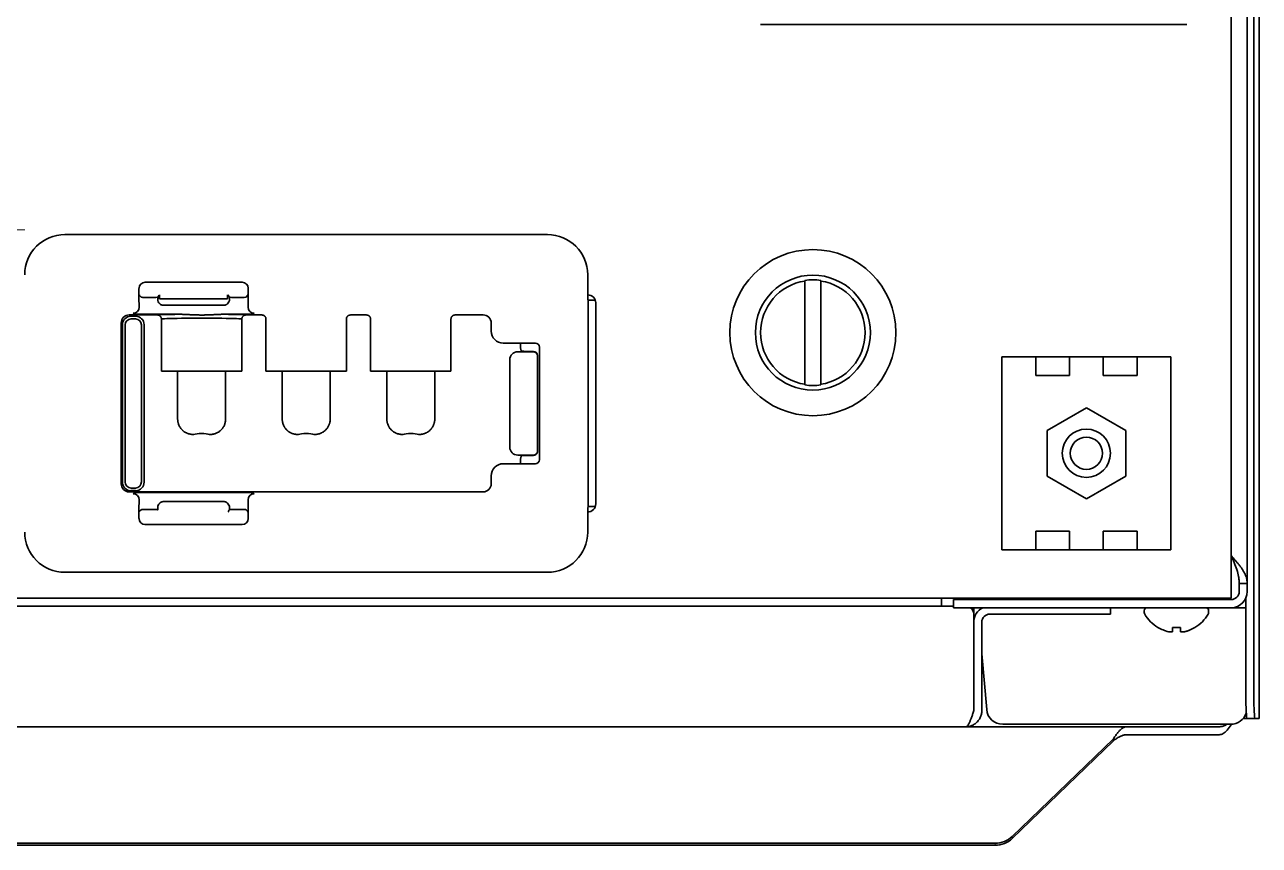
# Model space of a CAD drawing. Extents: x 5819 to 10669, y -850 to 3566.
# Drawn here: x 9081.1 to 9234.6, y 2398.8 to 2500.8 of the extents above; entities that cross this region are included whole.
import ezdxf

# ---------------------------------------------------------------- set-up
doc = ezdxf.new("R2010")
doc.units = 0
doc.header["$LTSCALE"] = 5
doc.layers.get('0').update_dxf_attribs({"linetype": 'CONTINUOUS', "lineweight": 0})
doc.layers.add('1', color=7, linetype='CONTINUOUS', true_color=0xffffff)

msp = doc.modelspace()

# ---------------------------------------------------------------- linework, layer by layer
at = {"color": 1}
msp.add_line((8981.07, 2475.33), (9081.07, 2475.33), dxfattribs=at)
at = {"layer": '1', "color": 7, "linetype": 'Continuous', "lineweight": 35}
for p, q in [((9233.07, 3429.33), (9233.07, 2431.33)), ((9234.57, 2414.53), (9234.57, 3428.53)), ((9233.89, 3425.53), (9233.89, 2417.53)), ((9231.07, 2542.27), (9231.07, 2431.53)), ((9172.57, 2500.83), (9225.57, 2500.83)), ((9086.07, 2474.73), (9146.07, 2474.73)), ((9096.03, 2468.79), (9108.11, 2468.79)), ((9151.07, 2469.73), (9151.07, 2466.94)), ((9178.07, 2469.03), (9178.07, 2468.95)), ((9180.07, 2468.95), (9180.07, 2469.03)), ((9095.28, 2466.45), (9095.28, 2468.04)), ((9095.35, 2467.14), (9095.35, 2467.23)), ((9095.35, 2467.14), (9095.55, 2466.94)), ((9096.86, 2466.92), (9096.3, 2466.92)), ((9097.68, 2466.99), (9097.61, 2466.94)), ((9097.61, 2466.94), (9097.61, 2466.68)), ((9097.85, 2467.23), (9097.85, 2466.73)), ((9106.3, 2466.73), (9106.3, 2467.23)), ((9106.54, 2466.94), (9106.47, 2466.99)), ((9106.54, 2466.68), (9106.54, 2466.94)), ((9107.85, 2466.92), (9107.29, 2466.92)), ((9108.79, 2467.14), (9108.6, 2466.94)), ((9108.8, 2467.23), (9108.79, 2467.14)), ((9108.86, 2468.04), (9108.86, 2466.45)), ((9097.85, 2466.73), (9097.88, 2466.73)), ((9097.88, 2466.73), (9098.63, 2466.73)), ((9098.36, 2465.93), (9098.63, 2465.93)), ((9105.52, 2466.73), (9098.63, 2466.73)), ((9098.63, 2465.93), (9105.52, 2465.93)), ((9105.52, 2466.73), (9106.27, 2466.73)), ((9105.52, 2465.93), (9105.79, 2465.93)), ((9106.3, 2466.73), (9106.27, 2466.73)), ((9151.11, 2466.55), (9151.08, 2466.69)), ((9152.02, 2466.55), (9151.11, 2466.55)), ((9151.11, 2466.55), (9151.11, 2440.9)), ((9152.07, 2466.23), (9152.07, 2441.23)), ((9093.07, 2463.73), (9093.07, 2443.73)), ((9097.57, 2464.73), (9094.07, 2464.73)), ((9094.87, 2464.57), (9094.28, 2464.57)), ((9094.84, 2464.24), (9094.31, 2464.24)), ((9094.8, 2464.83), (9094.56, 2464.95)), ((9100.34, 2464.81), (9096.3, 2464.81)), ((9098.07, 2457.73), (9098.07, 2464.23)), ((9107.85, 2464.81), (9105.81, 2464.81)), ((9108.07, 2457.73), (9108.07, 2464.23)), ((9110.57, 2464.73), (9108.57, 2464.73)), ((9109.59, 2464.95), (9109.35, 2464.83)), ((9111.07, 2457.73), (9111.07, 2464.23)), ((9121.07, 2457.73), (9121.07, 2464.23)), ((9123.57, 2464.73), (9121.57, 2464.73)), ((9124.07, 2457.73), (9124.07, 2464.23)), ((9134.07, 2457.73), (9134.07, 2464.23)), ((9138.07, 2464.73), (9134.57, 2464.73)), ((9139.07, 2462.73), (9139.07, 2463.73)), ((9093.23, 2463.52), (9093.23, 2443.93)), ((9093.56, 2463.49), (9093.56, 2443.96)), ((9095.59, 2443.96), (9095.59, 2463.49)), ((9095.92, 2443.93), (9095.92, 2463.52)), ((9140.57, 2461.23), (9140.8, 2461.23)), ((9140.8, 2461.23), (9144.57, 2461.23)), ((9142.72, 2461.15), (9142.72, 2461.2)), ((9142.81, 2460.28), (9142.73, 2460.65)), ((9145.07, 2460.73), (9145.07, 2446.73)), ((9142.38, 2460.15), (9144.32, 2460.15)), ((9144.32, 2460.2), (9143.31, 2460.2)), ((9144.82, 2459.66), (9144.82, 2459.69)), ((9144.82, 2458.67), (9144.82, 2459.66)), ((9202.57, 2454.03), (9202.57, 2459.53)), ((9202.57, 2459.53), (9206.77, 2459.53)), ((9206.77, 2459.53), (9210.97, 2459.53)), ((9206.77, 2459.53), (9206.77, 2457.19)), ((9210.97, 2457.19), (9210.97, 2459.53)), ((9210.97, 2459.53), (9215.17, 2459.53)), ((9215.17, 2459.53), (9219.37, 2459.53)), ((9215.17, 2459.53), (9215.17, 2457.19)), ((9219.37, 2457.19), (9219.37, 2459.53)), ((9219.37, 2459.53), (9223.57, 2459.53)), ((9223.57, 2459.53), (9223.57, 2454.03)), ((9098.07, 2457.73), (9108.07, 2457.73)), ((9100.09, 2457.73), (9100.09, 2451.8)), ((9106.05, 2457.73), (9106.05, 2451.8)), ((9111.07, 2457.73), (9121.07, 2457.73)), ((9113.09, 2451.8), (9113.09, 2457.73)), ((9119.05, 2457.73), (9119.05, 2451.8)), ((9124.07, 2457.73), (9134.07, 2457.73)), ((9126.09, 2451.8), (9126.09, 2457.73)), ((9132.05, 2451.8), (9132.05, 2457.73)), ((9141.38, 2458.67), (9141.38, 2448.78)), ((9144.82, 2448.78), (9144.82, 2458.67)), ((9178.07, 2456.1), (9178.07, 2456.02)), ((9180.07, 2456.02), (9180.07, 2456.1)), ((9206.77, 2457.19), (9210.97, 2457.19)), ((9215.17, 2457.19), (9219.37, 2457.19)), ((9202.57, 2441.03), (9202.57, 2454.03)), ((9213.07, 2453.18), (9208.18, 2450.35)), ((9217.97, 2450.35), (9213.07, 2453.18)), ((9223.57, 2454.03), (9223.57, 2441.03)), ((9208.18, 2450.35), (9208.18, 2444.7)), ((9217.97, 2444.7), (9217.97, 2450.35)), ((9144.82, 2447.79), (9144.82, 2448.78)), ((9144.32, 2447.3), (9142.38, 2447.3)), ((9142.81, 2447.17), (9142.73, 2446.8)), ((9144.32, 2447.26), (9143.31, 2447.26)), ((9144.82, 2447.76), (9144.82, 2447.79)), ((9140.8, 2446.23), (9140.57, 2446.23)), ((9144.57, 2446.23), (9140.8, 2446.23)), ((9142.72, 2446.25), (9142.72, 2446.31)), ((9139.07, 2443.73), (9139.07, 2444.73)), ((9208.18, 2444.7), (9213.07, 2441.88)), ((9213.07, 2441.88), (9217.97, 2444.7)), ((9094.07, 2442.73), (9138.07, 2442.73)), ((9094.28, 2442.88), (9094.87, 2442.88)), ((9094.31, 2443.21), (9094.84, 2443.21)), ((9094.56, 2442.5), (9094.8, 2442.62)), ((9096.3, 2442.64), (9107.85, 2442.64)), ((9109.35, 2442.62), (9109.59, 2442.5)), ((9095.28, 2439.41), (9095.28, 2441)), ((9097.61, 2440.78), (9097.61, 2440.51)), ((9098.63, 2441.53), (9098.36, 2441.53)), ((9105.52, 2441.53), (9098.63, 2441.53)), ((9105.79, 2441.53), (9105.52, 2441.53)), ((9106.54, 2440.51), (9106.54, 2440.78)), ((9108.86, 2441), (9108.86, 2439.41)), ((9151.11, 2440.9), (9151.08, 2440.76)), ((9152.02, 2440.9), (9151.11, 2440.9)), ((9202.57, 2435.53), (9202.57, 2441.03)), ((9223.57, 2441.03), (9223.57, 2435.53)), ((9095.35, 2440.32), (9095.55, 2440.51)), ((9096.86, 2440.53), (9096.3, 2440.53)), ((9097.61, 2440.51), (9097.68, 2440.46)), ((9106.47, 2440.46), (9106.54, 2440.51)), ((9107.85, 2440.53), (9107.28, 2440.53)), ((9108.79, 2440.32), (9108.6, 2440.51)), ((9108.79, 2440.32), (9108.8, 2440.23)), ((9151.07, 2440.52), (9151.07, 2437.73)), ((9108.11, 2438.66), (9096.03, 2438.66)), ((9206.77, 2437.86), (9206.77, 2435.53)), ((9210.97, 2437.86), (9206.77, 2437.86)), ((9210.97, 2435.53), (9210.97, 2437.86)), ((9215.17, 2437.86), (9215.17, 2435.53)), ((9219.37, 2437.86), (9215.17, 2437.86)), ((9219.37, 2435.53), (9219.37, 2437.86)), ((9206.77, 2435.53), (9202.57, 2435.53)), ((9206.77, 2435.53), (9210.97, 2435.53)), ((9215.17, 2435.53), (9210.97, 2435.53)), ((9215.17, 2435.53), (9219.37, 2435.53)), ((9223.57, 2435.53), (9219.37, 2435.53)), ((9146.07, 2432.73), (9086.07, 2432.73)), ((9231.07, 2429.53), (9231.07, 2431.53)), ((9232.07, 2431.33), (9233.07, 2431.33)), ((9232.07, 2431.33), (9232.07, 2430.33)), ((9233.07, 2431.33), (9233.07, 2430.33)), ((9231.07, 2429.53), (8668.87, 2429.53)), ((9196.57, 2428.53), (9068.38, 2428.53)), ((9195.07, 2429.53), (9195.07, 2428.53)), ((9198.57, 2429.33), (9196.57, 2429.33)), ((9196.57, 2429.33), (9196.57, 2428.33)), ((9231.07, 2429.33), (9198.57, 2429.33)), ((9229.07, 2429.53), (9229.07, 2429.33)), ((9232.9, 2429.51), (9232.9, 2417.53)), ((9198.57, 2428.33), (9196.57, 2428.33)), ((9198.57, 2428.33), (9231.07, 2428.33)), ((9199.07, 2428.33), (9199.07, 2427.53)), ((9199.07, 2427.53), (9199.07, 2415.53)), ((9201.07, 2427.53), (9214.07, 2427.53)), ((9216.07, 2427.53), (9214.07, 2427.53)), ((9216.07, 2427.53), (9216.07, 2428.33)), ((9220.27, 2427.93), (9220.27, 2427.73)), ((9228.27, 2427.73), (9228.27, 2427.93)), ((9231.07, 2428.33), (9232.9, 2428.33)), ((9200.07, 2426.53), (9200.07, 2415.53)), ((9221.97, 2425.85), (9221.97, 2425.88)), ((9226.57, 2425.88), (9226.57, 2425.85)), ((9200.07, 2422.61), (9200.68, 2415.65)), ((9198.07, 2413.53), (8670.92, 2413.53)), ((9198.07, 2413.53), (9218.11, 2413.53)), ((9225.56, 2413.83), (9202.67, 2413.83)), ((9218.11, 2413.53), (9229.57, 2413.53)), ((9230.55, 2413.83), (9225.56, 2413.83)), ((9231, 2413.83), (9230.55, 2413.83)), ((9232.56, 2414.53), (9232.57, 2414.53)), ((9233.05, 2414.53), (9232.57, 2414.53)), ((9233.05, 2414.53), (9234.05, 2414.53)), ((9234.57, 2414.53), (9234.05, 2414.53)), ((9234.57, 2414.53), (9234.57, 2414.53)), ((9216.44, 2412.04), (9203.85, 2399.89)), ((9216.44, 2411.78), (9203.85, 2399.63)), ((9216.44, 2411.78), (9216.44, 2412.04)), ((9218.11, 2412.53), (9229.57, 2412.53)), ((9201.73, 2398.78), (8975.58, 2398.78)), ((9201.73, 2399.04), (8975.59, 2399.04))]:
    msp.add_line(p, q, dxfattribs=at)
at = {"layer": '1', "color": 51, "linetype": 'Continuous', "lineweight": 13}
for p, q in [((9226.07, 2429.33), (9226.07, 2429.53)), ((9232.57, 2414.54), (9232.57, 2414.53)), ((9203.85, 2399.89), (9203.85, 2399.63)), ((9201.73, 2399.04), (9201.73, 2398.78))]:
    msp.add_line(p, q, dxfattribs=at)
at = {"layer": '1', "color": 7, "linetype": 'Continuous', "lineweight": 35}
for centre, radius in [((9179.07, 2462.53), 10.33), ((9179.07, 2462.53), 7.15), ((9213.07, 2447.53), 3), ((9213.07, 2447.53), 2)]:
    msp.add_circle(centre, radius, dxfattribs=at)
for centre, radius, start, end in [((9086.07, 2469.73), 5, 90, 180), ((9146.07, 2469.73), 5, 0, 90), ((9179.07, 2462.53), 6.5, 98.8499, 261.1501), ((9179.07, 2462.53), 6.58, 81.2603, 98.7397), ((9179.07, 2462.53), 6.5, 278.8499, 81.1501), ((9151.07, 2466.23), 1, 0, 90), ((9094.07, 2463.73), 1, 90, 180), ((9138.07, 2463.73), 1, 0, 90), ((9144.57, 2460.73), 0.5, 0, 90), ((9179.07, 2462.53), 6.58, 261.2603, 278.7397), ((9144.57, 2446.73), 0.5, 270, 0), ((9094.07, 2443.73), 1, 180, 270), ((9138.07, 2443.73), 1, 270, 0), ((9151.07, 2441.23), 1, 270, 0), ((9086.07, 2437.73), 5, 180, 270), ((9146.07, 2437.73), 5, 270, 0), ((9231.07, 2430.33), 1, 270, 0), ((9231.07, 2430.33), 2, 270, 0), ((9219.07, 2431.33), 2, 244.1602, 270), ((9198.07, 2427.53), 1, 0, 53.1292), ((9201.07, 2426.53), 2, 115.8425, 180), ((9201.07, 2426.53), 1, 90, 180), ((9220.67, 2427.93), 0.4, 90, 180), ((9220.67, 2427.73), 0.4, 180, 210.3012), ((9224.47, 2429.95), 4.8, 210.3012, 238.6273), ((9224.07, 2429.95), 4.8, 301.3727, 329.6988), ((9227.87, 2427.93), 0.4, 0, 90), ((9227.87, 2427.73), 0.4, 329.6988, 0), ((9202.67, 2415.83), 2, 185, 270)]:
    msp.add_arc(centre, radius, start, end, dxfattribs=at)
for centre, major_axis, ratio, start_param, end_param in [((9096.04, 2468.04), (0.532, -0.532), 0.996359, 2.356803, 3.926382), ((9108.11, 2468.04), (-0.532, -0.532), 0.996359, 2.356803, 3.926382), ((9096.3, 2466.94), (0.75, 0), 0.034921, 3.176499, 4.712389), ((9096.86, 2466.94), (0.755, 0), 0.034921, 4.712389, 6.230825), ((9107.29, 2466.94), (0.755, 0), 0.034921, 3.193953, 4.712389), ((9107.85, 2466.94), (0.75, 0), 0.034921, 4.712389, 6.248279), ((9151.08, 2466.94), (0, -0.25), 0.034921, 4.712389, 6.108652), ((9094.56, 2465.7), (-0.335, -0.671), 0.999239, 0.46383, 2.034018), ((9095.31, 2466.45), (0, -0.75), 0.034921, 4.712389, 6.265732), ((9098.36, 2466.68), (0.753, 0), 0.995884, 3.141593, 3.977903), ((9105.78, 2466.68), (0.753, 0), 0.995884, 5.446875, 6.283185), ((9108.84, 2466.45), (0, -0.75), 0.034921, 0.017453, 1.570796), ((9109.59, 2465.7), (0.335, -0.671), 0.999239, 4.249168, 5.819355), ((9094.28, 2463.52), (-0.743, 0.743), 0.999695, 5.497939, 7.068431), ((9094.31, 2463.49), (0.53, 0.53), 0.999695, 0.78555, 2.356042), ((9096.3, 2464.84), (1.5, 0), 0.017455, 3.176499, 4.712389), ((9094.84, 2463.49), (0.53, -0.53), 0.999695, 0.78555, 2.356042), ((9094.87, 2463.52), (0.743, 0.743), 0.999695, 5.497939, 7.068431), ((9103.07, 2464.73), (5.5, 0), 0.017455, 2.091232, 3.140006), ((9103.07, 2464.23), (5, 0), 0.019201, 0, 3.141593), ((9103.07, 2464.73), (5.5, 0), 0.017455, 0.001587, 1.050361), ((9107.85, 2464.84), (1.5, 0), 0.017455, 4.712389, 6.248279), ((9140.57, 2462.73), (1.5, 0), 0.999848, 3.141593, 4.712389), ((9142.74, 2461.15), (0, -0.5), 0.034921, 4.712389, 6.108652), ((9142.38, 2459.17), (0.995, 0.099), 0.984662, 1.473629, 3.041395), ((9141.38, 2458.67), (0, -0.5), 0.017455, 1.570796, 2.96706), ((9143.31, 2460.29), (0.5, 0), 0.176327, 3.176499, 4.712389), ((9144.32, 2459.69), (0, 0.508), 0.984808, 4.712389, 6.283185), ((9144.32, 2459.66), (-0.5, 0), 0.984808, 3.141593, 4.712389), ((9103.07, 2449.79), (1.07, 0), 0.176327, 0.462409, 2.679184), ((9116.07, 2449.79), (1.07, 0), 0.176327, 0.462409, 2.679184), ((9129.07, 2449.79), (1.07, 0), 0.176327, 0.462409, 2.679184), ((9141.38, 2448.78), (0, -0.5), 0.017455, 0.174533, 1.570796), ((9142.38, 2448.29), (0.995, -0.099), 0.984662, 3.241791, 4.809556), ((9142.74, 2446.31), (0, -0.5), 0.034921, 3.316126, 4.712389), ((9143.31, 2447.17), (0.5, 0), 0.176327, 1.570796, 3.106686), ((9144.32, 2447.79), (-0.5, 0), 0.984808, 1.570796, 3.141593), ((9144.32, 2447.76), (0, 0.508), 0.984808, 3.141593, 4.712389), ((9140.57, 2444.73), (-1.5, 0), 0.999848, 4.712389, 6.283185), ((9094.28, 2443.93), (-0.743, -0.743), 0.999695, 5.497939, 7.068431), ((9094.31, 2443.96), (-0.53, 0.53), 0.999695, 0.78555, 2.356042), ((9094.84, 2443.96), (-0.53, -0.53), 0.999695, 0.78555, 2.356042), ((9094.87, 2443.93), (0.743, -0.743), 0.999695, 5.497939, 7.068431), ((9094.56, 2441.75), (-0.335, 0.671), 0.999239, 4.249168, 5.819355), ((9096.3, 2442.62), (1.5, 0), 0.017455, 1.570796, 3.106686), ((9107.85, 2442.62), (1.5, 0), 0.017455, 0.034907, 1.570796), ((9109.59, 2441.75), (0.335, 0.671), 0.999239, 0.46383, 2.034018), ((9095.31, 2441), (0, -0.75), 0.034921, 3.159046, 4.712389), ((9098.36, 2440.78), (0.753, 0), 0.995902, 2.301583, 3.141593), ((9105.78, 2440.78), (0.753, 0), 0.995902, 0, 0.84001), ((9108.84, 2441), (0, -0.75), 0.034921, 1.570796, 3.124139), ((9151.08, 2440.52), (0, -0.25), 0.034921, 3.316126, 4.712389), ((9096.04, 2439.42), (-0.532, -0.532), 0.996359, 5.498396, 7.067974), ((9096.3, 2440.51), (0.75, 0), 0.034921, 1.570796, 3.106686), ((9096.86, 2440.51), (0.75, 0), 0.034921, 0.05236, 1.570796), ((9107.28, 2440.51), (0.75, 0), 0.034921, 1.570796, 3.089233), ((9107.85, 2440.51), (0.75, 0), 0.034921, 0.034907, 1.570796), ((9108.11, 2439.42), (0.532, -0.532), 0.996359, 5.498396, 7.067974), ((9233.05, 2417.53), (0, -3), 0.052336, 4.712389, 6.283185), ((9234.05, 2417.53), (0, 3), 0.052336, 1.570796, 3.141593), ((9231, 2415.83), (2.05, 0), 0.974464, 4.712389, 5.96512), ((9201.73, 2401.93), (-3, 0), 0.965926, 1.570796, 2.356194), ((9201.73, 2401.68), (3, 0), 0.965926, 4.712389, 5.497787)]:
    msp.add_ellipse(centre, major_axis=major_axis, ratio=ratio, start_param=start_param, end_param=end_param, dxfattribs=at)
for points in [[(9178.07, 2468.95), (9178.07, 2468.68), (9178.07, 2468.17), (9178.07, 2467.46), (9178.07, 2466.8), (9178.07, 2466.2), (9178.07, 2465.65), (9178.07, 2465.14), (9178.07, 2464.68), (9178.07, 2464.26), (9178.07, 2463.89), (9178.07, 2463.56), (9178.07, 2463.27), (9178.07, 2463.01), (9178.07, 2462.77), (9178.07, 2462.52), (9178.07, 2462.28), (9178.07, 2462.04), (9178.07, 2461.78), (9178.07, 2461.49), (9178.07, 2461.16), (9178.07, 2460.79), (9178.07, 2460.37), (9178.07, 2459.91), (9178.07, 2459.4), (9178.07, 2458.85), (9178.07, 2458.25), (9178.07, 2457.6), (9178.07, 2456.89), (9178.07, 2456.37), (9178.07, 2456.1)], [(9180.07, 2456.1), (9180.07, 2456.37), (9180.07, 2456.89), (9180.07, 2457.6), (9180.07, 2458.25), (9180.07, 2458.85), (9180.07, 2459.4), (9180.07, 2459.91), (9180.07, 2460.37), (9180.07, 2460.79), (9180.07, 2461.16), (9180.07, 2461.49), (9180.07, 2461.79), (9180.07, 2462.04), (9180.07, 2462.28), (9180.07, 2462.53), (9180.07, 2462.77), (9180.07, 2463.02), (9180.07, 2463.27), (9180.07, 2463.56), (9180.07, 2463.89), (9180.07, 2464.27), (9180.07, 2464.68), (9180.07, 2465.14), (9180.07, 2465.65), (9180.07, 2466.2), (9180.07, 2466.8), (9180.07, 2467.46), (9180.07, 2468.17), (9180.07, 2468.68), (9180.07, 2468.95)], [(9231.07, 2434.79), (9231.16, 2434.69), (9231.33, 2434.5), (9231.59, 2434.21), (9231.84, 2433.92), (9232.08, 2433.64), (9232.29, 2433.35), (9232.49, 2433.06), (9232.66, 2432.77), (9232.81, 2432.48), (9232.93, 2432.19), (9233.01, 2431.9), (9233.06, 2431.61), (9233.07, 2431.42), (9233.07, 2431.33)], [(9223.27, 2425.33), (9223.3, 2425.33), (9223.34, 2425.32), (9223.42, 2425.32), (9223.49, 2425.31), (9223.56, 2425.31), (9223.63, 2425.32), (9223.7, 2425.32), (9223.75, 2425.33), (9223.77, 2425.33)], [(9223.77, 2425.33), (9223.77, 2425.34), (9223.77, 2425.37), (9223.77, 2425.42), (9223.77, 2425.48), (9223.77, 2425.54), (9223.77, 2425.61), (9223.77, 2425.68), (9223.77, 2425.77), (9223.77, 2425.84), (9223.77, 2425.88)], [(9223.77, 2425.88), (9223.94, 2425.86), (9224.27, 2425.84), (9224.61, 2425.86), (9224.77, 2425.88)], [(9224.77, 2425.33), (9224.8, 2425.33), (9224.85, 2425.32), (9224.92, 2425.32), (9225, 2425.31), (9225.07, 2425.31), (9225.13, 2425.32), (9225.2, 2425.32), (9225.25, 2425.33), (9225.27, 2425.33)], [(9225.27, 2425.33), (9225.33, 2425.34), (9225.44, 2425.37), (9225.6, 2425.42), (9225.76, 2425.48), (9225.91, 2425.54), (9226.06, 2425.61), (9226.22, 2425.68), (9226.39, 2425.77), (9226.51, 2425.84), (9226.57, 2425.88)], [(9198.07, 2413.53), (9198.1, 2413.53), (9198.14, 2413.53), (9198.22, 2413.57), (9198.29, 2413.63), (9198.36, 2413.72), (9198.43, 2413.83), (9198.5, 2413.96), (9198.57, 2414.11), (9198.64, 2414.28), (9198.72, 2414.46), (9198.79, 2414.66), (9198.86, 2414.86), (9198.93, 2415.08), (9199, 2415.3), (9199.05, 2415.45), (9199.07, 2415.53)], [(9198.07, 2413.53), (9198.15, 2413.53), (9198.3, 2413.53), (9198.52, 2413.57), (9198.73, 2413.63), (9198.94, 2413.72), (9199.14, 2413.83), (9199.32, 2413.96), (9199.49, 2414.11), (9199.64, 2414.28), (9199.77, 2414.46), (9199.88, 2414.66), (9199.96, 2414.86), (9200.03, 2415.08), (9200.06, 2415.3), (9200.07, 2415.45), (9200.07, 2415.53)], [(9218.11, 2413.53), (9218.06, 2413.53), (9217.97, 2413.52), (9217.83, 2413.48), (9217.69, 2413.42), (9217.55, 2413.34), (9217.41, 2413.24), (9217.27, 2413.12), (9217.13, 2412.97), (9217, 2412.81), (9216.86, 2412.64), (9216.72, 2412.45), (9216.58, 2412.25), (9216.49, 2412.11), (9216.44, 2412.04)], [(9218.11, 2412.53), (9218.05, 2412.53), (9217.92, 2412.52), (9217.74, 2412.49), (9217.55, 2412.44), (9217.37, 2412.36), (9217.18, 2412.28), (9217, 2412.17), (9216.81, 2412.05), (9216.63, 2411.92), (9216.5, 2411.83), (9216.44, 2411.78)]]:
    msp.add_open_spline(points, degree=3, dxfattribs=at)
for points, knots in [([(9097.74, 2467.18), (9097.74, 2467.18), (9097.74, 2467.16), (9097.73, 2467.12), (9097.72, 2467.07), (9097.71, 2467.03), (9097.69, 2467), (9097.68, 2466.99), (9097.68, 2466.99)], [0, 0, 0, 0, 0.005451, 0.204361, 0.403271, 0.60218, 0.80109, 1, 1, 1, 1]), ([(9106.47, 2466.99), (9106.46, 2466.99), (9106.45, 2467), (9106.44, 2467.04), (9106.43, 2467.06), (9106.42, 2467.1), (9106.42, 2467.12), (9106.41, 2467.15), (9106.4, 2467.17), (9106.4, 2467.2), (9106.4, 2467.21), (9106.39, 2467.22)], [0, 0, 0, 0, 0.301376, 0.301376, 0.602751, 0.602751, 0.753439, 0.753439, 0.904127, 0.904127, 1, 1, 1, 1]), ([(9097.86, 2466.12), (9097.88, 2466.1), (9097.89, 2466.09), (9097.93, 2466.06), (9097.95, 2466.05), (9098.01, 2466.01), (9098.05, 2465.99), (9098.1, 2465.97), (9098.11, 2465.97), (9098.14, 2465.96), (9098.17, 2465.95), (9098.2, 2465.94), (9098.27, 2465.93), (9098.31, 2465.93), (9098.36, 2465.93)], [0, 0, 0, 0, 0.125, 0.125, 0.25, 0.25, 0.5, 0.5, 0.5625, 0.5625, 0.625, 0.75, 0.75, 1, 1, 1, 1]), ([(9105.79, 2465.93), (9105.8, 2465.93), (9105.81, 2465.93), (9105.84, 2465.93), (9105.85, 2465.93), (9105.88, 2465.93), (9105.93, 2465.94), (9105.98, 2465.95), (9106.01, 2465.96), (9106.04, 2465.97), (9106.05, 2465.97), (9106.1, 2465.99), (9106.14, 2466.01), (9106.2, 2466.05), (9106.22, 2466.06), (9106.25, 2466.09), (9106.27, 2466.1), (9106.29, 2466.12)], [0, 0, 0, 0, 0.0625, 0.0625, 0.125, 0.125, 0.25, 0.375, 0.4375, 0.4375, 0.5, 0.5, 0.75, 0.75, 0.875, 0.875, 1, 1, 1, 1]), ([(9098.07, 2464.23), (9098.07, 2464.26), (9098.07, 2464.29), (9098.06, 2464.34), (9098.06, 2464.36), (9098.05, 2464.39), (9098.04, 2464.4), (9098.02, 2464.45), (9098.01, 2464.48), (9097.98, 2464.52), (9097.97, 2464.53), (9097.95, 2464.56), (9097.94, 2464.57), (9097.9, 2464.6), (9097.88, 2464.62), (9097.84, 2464.65), (9097.82, 2464.66), (9097.79, 2464.67), (9097.76, 2464.69), (9097.73, 2464.7), (9097.7, 2464.71), (9097.69, 2464.71), (9097.64, 2464.72), (9097.61, 2464.73), (9097.57, 2464.73)], [0, 0, 0, 0, 0.125, 0.125, 0.1875, 0.1875, 0.25, 0.25, 0.375, 0.375, 0.4375, 0.4375, 0.5, 0.5, 0.625, 0.625, 0.6875, 0.6875, 0.75, 0.8125, 0.8125, 0.875, 0.875, 1, 1, 1, 1]), ([(9103.07, 2464.72), (9103.04, 2464.72), (9102.98, 2464.72), (9102.89, 2464.72), (9102.81, 2464.72), (9102.72, 2464.73), (9102.63, 2464.73), (9102.54, 2464.73), (9102.45, 2464.73), (9102.36, 2464.73), (9102.27, 2464.74), (9102.18, 2464.74), (9102.09, 2464.74), (9102, 2464.75), (9101.91, 2464.75), (9101.82, 2464.76), (9101.73, 2464.76), (9101.65, 2464.76), (9101.58, 2464.77), (9101.51, 2464.77), (9101.45, 2464.77), (9101.39, 2464.78), (9101.33, 2464.78), (9101.27, 2464.78), (9101.22, 2464.79), (9101.16, 2464.79), (9101.1, 2464.79), (9101.05, 2464.79), (9100.99, 2464.79), (9100.94, 2464.8), (9100.88, 2464.8), (9100.83, 2464.8), (9100.78, 2464.8), (9100.73, 2464.8), (9100.67, 2464.81), (9100.62, 2464.81), (9100.57, 2464.81), (9100.53, 2464.81), (9100.48, 2464.81), (9100.43, 2464.81), (9100.38, 2464.81), (9100.35, 2464.81), (9100.34, 2464.81)], [0, 0, 0, 0, 0.031567, 0.063213, 0.094945, 0.126766, 0.158683, 0.1907, 0.222824, 0.25506, 0.287412, 0.319888, 0.352493, 0.385232, 0.418112, 0.451138, 0.484317, 0.517655, 0.54066, 0.563411, 0.585907, 0.608148, 0.630137, 0.651871, 0.673353, 0.694581, 0.715557, 0.736281, 0.756752, 0.776972, 0.796939, 0.816655, 0.836119, 0.855332, 0.874294, 0.893005, 0.911465, 0.929673, 0.947631, 0.965338, 0.982794, 1, 1, 1, 1]), ([(9105.81, 2464.81), (9105.79, 2464.81), (9105.77, 2464.81), (9105.73, 2464.81), (9105.69, 2464.81), (9105.64, 2464.81), (9105.6, 2464.81), (9105.56, 2464.81), (9105.52, 2464.81), (9105.48, 2464.81), (9105.44, 2464.8), (9105.4, 2464.8), (9105.36, 2464.8), (9105.32, 2464.8), (9105.28, 2464.8), (9105.24, 2464.8), (9105.2, 2464.8), (9105.16, 2464.79), (9105.11, 2464.79), (9105.07, 2464.79), (9105.03, 2464.79), (9104.99, 2464.79), (9104.95, 2464.79), (9104.91, 2464.78), (9104.87, 2464.78), (9104.83, 2464.78), (9104.79, 2464.78), (9104.75, 2464.78), (9104.71, 2464.77), (9104.66, 2464.77), (9104.62, 2464.77), (9104.58, 2464.77), (9104.54, 2464.76), (9104.5, 2464.76), (9104.46, 2464.76), (9104.42, 2464.76), (9104.38, 2464.76), (9104.33, 2464.75), (9104.29, 2464.75), (9104.25, 2464.75), (9104.21, 2464.75), (9104.17, 2464.75), (9104.13, 2464.75), (9104.09, 2464.74), (9104.04, 2464.74), (9104, 2464.74), (9103.96, 2464.74), (9103.92, 2464.74), (9103.88, 2464.74), (9103.83, 2464.73), (9103.79, 2464.73), (9103.75, 2464.73), (9103.71, 2464.73), (9103.67, 2464.73), (9103.62, 2464.73), (9103.58, 2464.73), (9103.54, 2464.73), (9103.5, 2464.73), (9103.45, 2464.73), (9103.41, 2464.72), (9103.37, 2464.72), (9103.33, 2464.72), (9103.28, 2464.72), (9103.24, 2464.72), (9103.2, 2464.72), (9103.16, 2464.72), (9103.11, 2464.72), (9103.09, 2464.72), (9103.07, 2464.72)], [0, 0, 0, 0, 0.015275, 0.030535, 0.04578, 0.061009, 0.076225, 0.091427, 0.106616, 0.121793, 0.136957, 0.15211, 0.167253, 0.182384, 0.197506, 0.212619, 0.227723, 0.242819, 0.257908, 0.272989, 0.288065, 0.303134, 0.318199, 0.333259, 0.348315, 0.363367, 0.378417, 0.393464, 0.40851, 0.423555, 0.438599, 0.453643, 0.468688, 0.483734, 0.498782, 0.513833, 0.528886, 0.543943, 0.559004, 0.574069, 0.58914, 0.604217, 0.6193, 0.634389, 0.649487, 0.664592, 0.679705, 0.694828, 0.70996, 0.725103, 0.740256, 0.75542, 0.770596, 0.785784, 0.800985, 0.8162, 0.831428, 0.846671, 0.861928, 0.877201, 0.89249, 0.907795, 0.923117, 0.938457, 0.953814, 0.96919, 0.984585, 1, 1, 1, 1]), ([(9108.57, 2464.73), (9108.54, 2464.73), (9108.51, 2464.72), (9108.46, 2464.71), (9108.44, 2464.71), (9108.41, 2464.7), (9108.4, 2464.69), (9108.35, 2464.68), (9108.32, 2464.66), (9108.28, 2464.63), (9108.27, 2464.62), (9108.24, 2464.6), (9108.23, 2464.59), (9108.2, 2464.56), (9108.18, 2464.53), (9108.15, 2464.49), (9108.14, 2464.48), (9108.12, 2464.45), (9108.11, 2464.42), (9108.1, 2464.39), (9108.09, 2464.36), (9108.09, 2464.34), (9108.08, 2464.29), (9108.07, 2464.26), (9108.07, 2464.23)], [0, 0, 0, 0, 0.125, 0.125, 0.1875, 0.1875, 0.25, 0.25, 0.375, 0.375, 0.4375, 0.4375, 0.5, 0.5, 0.625, 0.625, 0.6875, 0.6875, 0.75, 0.8125, 0.8125, 0.875, 0.875, 1, 1, 1, 1]), ([(9111.07, 2464.23), (9111.07, 2464.26), (9111.07, 2464.29), (9111.06, 2464.34), (9111.06, 2464.36), (9111.05, 2464.39), (9111.04, 2464.4), (9111.02, 2464.45), (9111.01, 2464.48), (9110.98, 2464.52), (9110.97, 2464.53), (9110.95, 2464.56), (9110.94, 2464.57), (9110.9, 2464.6), (9110.88, 2464.62), (9110.84, 2464.65), (9110.82, 2464.66), (9110.79, 2464.67), (9110.76, 2464.69), (9110.73, 2464.7), (9110.7, 2464.71), (9110.69, 2464.71), (9110.64, 2464.72), (9110.61, 2464.73), (9110.57, 2464.73)], [0, 0, 0, 0, 0.125, 0.125, 0.1875, 0.1875, 0.25, 0.25, 0.375, 0.375, 0.4375, 0.4375, 0.5, 0.5, 0.625, 0.625, 0.6875, 0.6875, 0.75, 0.8125, 0.8125, 0.875, 0.875, 1, 1, 1, 1]), ([(9121.57, 2464.73), (9121.54, 2464.73), (9121.51, 2464.72), (9121.46, 2464.71), (9121.44, 2464.71), (9121.41, 2464.7), (9121.4, 2464.69), (9121.35, 2464.68), (9121.32, 2464.66), (9121.28, 2464.63), (9121.27, 2464.62), (9121.24, 2464.6), (9121.23, 2464.59), (9121.2, 2464.56), (9121.18, 2464.53), (9121.15, 2464.49), (9121.14, 2464.48), (9121.12, 2464.45), (9121.11, 2464.42), (9121.1, 2464.39), (9121.09, 2464.36), (9121.09, 2464.34), (9121.08, 2464.29), (9121.07, 2464.26), (9121.07, 2464.23)], [0, 0, 0, 0, 0.125, 0.125, 0.1875, 0.1875, 0.25, 0.25, 0.375, 0.375, 0.4375, 0.4375, 0.5, 0.5, 0.625, 0.625, 0.6875, 0.6875, 0.75, 0.8125, 0.8125, 0.875, 0.875, 1, 1, 1, 1]), ([(9124.07, 2464.23), (9124.07, 2464.26), (9124.07, 2464.29), (9124.06, 2464.34), (9124.06, 2464.36), (9124.05, 2464.39), (9124.04, 2464.4), (9124.02, 2464.45), (9124.01, 2464.48), (9123.98, 2464.52), (9123.97, 2464.53), (9123.95, 2464.56), (9123.94, 2464.57), (9123.9, 2464.6), (9123.88, 2464.62), (9123.84, 2464.65), (9123.82, 2464.66), (9123.79, 2464.67), (9123.76, 2464.69), (9123.73, 2464.7), (9123.7, 2464.71), (9123.69, 2464.71), (9123.64, 2464.72), (9123.61, 2464.73), (9123.57, 2464.73)], [0, 0, 0, 0, 0.125, 0.125, 0.1875, 0.1875, 0.25, 0.25, 0.375, 0.375, 0.4375, 0.4375, 0.5, 0.5, 0.625, 0.625, 0.6875, 0.6875, 0.75, 0.8125, 0.8125, 0.875, 0.875, 1, 1, 1, 1]), ([(9134.57, 2464.73), (9134.54, 2464.73), (9134.51, 2464.72), (9134.46, 2464.71), (9134.44, 2464.71), (9134.41, 2464.7), (9134.4, 2464.69), (9134.35, 2464.68), (9134.32, 2464.66), (9134.28, 2464.63), (9134.27, 2464.62), (9134.24, 2464.6), (9134.23, 2464.59), (9134.2, 2464.56), (9134.18, 2464.53), (9134.15, 2464.49), (9134.14, 2464.48), (9134.12, 2464.45), (9134.11, 2464.42), (9134.1, 2464.39), (9134.09, 2464.36), (9134.09, 2464.34), (9134.08, 2464.29), (9134.07, 2464.26), (9134.07, 2464.23)], [0, 0, 0, 0, 0.125, 0.125, 0.1875, 0.1875, 0.25, 0.25, 0.375, 0.375, 0.4375, 0.4375, 0.5, 0.5, 0.625, 0.625, 0.6875, 0.6875, 0.75, 0.8125, 0.8125, 0.875, 0.875, 1, 1, 1, 1]), ([(9102.11, 2449.87), (9102.05, 2449.87), (9101.98, 2449.87), (9101.88, 2449.88), (9101.85, 2449.88), (9101.79, 2449.88), (9101.75, 2449.89), (9101.66, 2449.9), (9101.6, 2449.92), (9101.47, 2449.95), (9101.41, 2449.97), (9101.32, 2450), (9101.29, 2450.01), (9101.23, 2450.04), (9101.2, 2450.05), (9101.11, 2450.09), (9101.05, 2450.13), (9100.94, 2450.2), (9100.89, 2450.23), (9100.81, 2450.29), (9100.78, 2450.31), (9100.73, 2450.36), (9100.71, 2450.38), (9100.64, 2450.45), (9100.55, 2450.54), (9100.47, 2450.64), (9100.41, 2450.72), (9100.4, 2450.75), (9100.37, 2450.79), (9100.36, 2450.81), (9100.35, 2450.84), (9100.31, 2450.91), (9100.24, 2451.04), (9100.2, 2451.16), (9100.17, 2451.25), (9100.16, 2451.29), (9100.14, 2451.35), (9100.14, 2451.38), (9100.1, 2451.54), (9100.09, 2451.67), (9100.09, 2451.8)], [0, 0, 0, 0, 0.0625, 0.0625, 0.09375, 0.09375, 0.125, 0.125, 0.1875, 0.1875, 0.25, 0.25, 0.28125, 0.28125, 0.3125, 0.3125, 0.375, 0.375, 0.4375, 0.4375, 0.46875, 0.46875, 0.5, 0.5, 0.5625, 0.625, 0.625, 0.65625, 0.65625, 0.671875, 0.671875, 0.6875, 0.75, 0.8125, 0.8125, 0.84375, 0.84375, 0.875, 0.875, 1, 1, 1, 1]), ([(9106.05, 2451.8), (9106.05, 2451.77), (9106.05, 2451.74), (9106.05, 2451.67), (9106.05, 2451.64), (9106.04, 2451.54), (9106.02, 2451.41), (9105.99, 2451.29), (9105.96, 2451.19), (9105.95, 2451.16), (9105.93, 2451.1), (9105.91, 2451.07), (9105.88, 2450.98), (9105.82, 2450.86), (9105.75, 2450.75), (9105.69, 2450.67), (9105.68, 2450.64), (9105.64, 2450.59), (9105.61, 2450.57), (9105.55, 2450.49), (9105.46, 2450.4), (9105.36, 2450.31), (9105.26, 2450.23), (9105.21, 2450.2), (9105.12, 2450.14), (9105.09, 2450.13), (9105.04, 2450.1), (9105.01, 2450.08), (9104.92, 2450.04), (9104.86, 2450.01), (9104.74, 2449.97), (9104.68, 2449.95), (9104.58, 2449.92), (9104.55, 2449.92), (9104.49, 2449.9), (9104.45, 2449.9), (9104.36, 2449.88), (9104.29, 2449.88), (9104.16, 2449.87), (9104.1, 2449.87), (9104.03, 2449.87)], [0, 0, 0, 0, 0.03125, 0.03125, 0.0625, 0.0625, 0.125, 0.1875, 0.1875, 0.21875, 0.21875, 0.25, 0.25, 0.3125, 0.375, 0.375, 0.40625, 0.40625, 0.4375, 0.4375, 0.5, 0.5625, 0.5625, 0.625, 0.625, 0.65625, 0.65625, 0.6875, 0.6875, 0.75, 0.75, 0.8125, 0.8125, 0.84375, 0.84375, 0.875, 0.875, 0.9375, 0.9375, 1, 1, 1, 1]), ([(9115.11, 2449.87), (9115.05, 2449.87), (9114.98, 2449.87), (9114.85, 2449.88), (9114.79, 2449.88), (9114.69, 2449.9), (9114.66, 2449.9), (9114.6, 2449.92), (9114.56, 2449.92), (9114.47, 2449.95), (9114.41, 2449.97), (9114.31, 2450), (9114.28, 2450.01), (9114.22, 2450.04), (9114.19, 2450.05), (9114.11, 2450.1), (9114.05, 2450.13), (9113.94, 2450.2), (9113.89, 2450.23), (9113.82, 2450.28), (9113.81, 2450.29), (9113.78, 2450.31), (9113.77, 2450.32), (9113.73, 2450.36), (9113.71, 2450.38), (9113.64, 2450.45), (9113.55, 2450.54), (9113.47, 2450.64), (9113.41, 2450.72), (9113.4, 2450.75), (9113.36, 2450.81), (9113.35, 2450.84), (9113.3, 2450.92), (9113.24, 2451.04), (9113.18, 2451.22), (9113.14, 2451.35), (9113.12, 2451.44), (9113.12, 2451.48), (9113.11, 2451.54), (9113.1, 2451.57), (9113.1, 2451.67), (9113.09, 2451.74), (9113.09, 2451.8)], [0, 0, 0, 0, 0.0625, 0.0625, 0.125, 0.125, 0.15625, 0.15625, 0.1875, 0.1875, 0.25, 0.25, 0.28125, 0.28125, 0.3125, 0.3125, 0.375, 0.375, 0.4375, 0.4375, 0.453125, 0.453125, 0.46875, 0.46875, 0.5, 0.5, 0.5625, 0.625, 0.625, 0.65625, 0.65625, 0.6875, 0.6875, 0.75, 0.8125, 0.875, 0.875, 0.90625, 0.90625, 0.9375, 0.9375, 1, 1, 1, 1]), ([(9119.05, 2451.8), (9119.05, 2451.77), (9119.05, 2451.74), (9119.05, 2451.67), (9119.05, 2451.64), (9119.04, 2451.54), (9119.02, 2451.41), (9118.99, 2451.29), (9118.96, 2451.19), (9118.95, 2451.16), (9118.93, 2451.1), (9118.91, 2451.07), (9118.88, 2450.98), (9118.82, 2450.86), (9118.75, 2450.75), (9118.69, 2450.67), (9118.68, 2450.64), (9118.64, 2450.59), (9118.61, 2450.57), (9118.55, 2450.49), (9118.46, 2450.4), (9118.36, 2450.31), (9118.26, 2450.23), (9118.21, 2450.2), (9118.12, 2450.14), (9118.09, 2450.13), (9118.04, 2450.1), (9118.01, 2450.08), (9117.92, 2450.04), (9117.86, 2450.01), (9117.74, 2449.97), (9117.68, 2449.95), (9117.58, 2449.92), (9117.55, 2449.92), (9117.49, 2449.9), (9117.45, 2449.9), (9117.36, 2449.88), (9117.29, 2449.88), (9117.16, 2449.87), (9117.1, 2449.87), (9117.03, 2449.87)], [0, 0, 0, 0, 0.03125, 0.03125, 0.0625, 0.0625, 0.125, 0.1875, 0.1875, 0.21875, 0.21875, 0.25, 0.25, 0.3125, 0.375, 0.375, 0.40625, 0.40625, 0.4375, 0.4375, 0.5, 0.5625, 0.5625, 0.625, 0.625, 0.65625, 0.65625, 0.6875, 0.6875, 0.75, 0.75, 0.8125, 0.8125, 0.84375, 0.84375, 0.875, 0.875, 0.9375, 0.9375, 1, 1, 1, 1]), ([(9128.11, 2449.87), (9128.05, 2449.87), (9127.98, 2449.87), (9127.88, 2449.88), (9127.85, 2449.88), (9127.79, 2449.88), (9127.75, 2449.89), (9127.66, 2449.9), (9127.6, 2449.92), (9127.47, 2449.95), (9127.41, 2449.97), (9127.32, 2450), (9127.29, 2450.01), (9127.23, 2450.04), (9127.2, 2450.05), (9127.11, 2450.09), (9127.05, 2450.13), (9126.94, 2450.2), (9126.89, 2450.23), (9126.81, 2450.29), (9126.78, 2450.31), (9126.73, 2450.36), (9126.71, 2450.38), (9126.64, 2450.45), (9126.55, 2450.54), (9126.47, 2450.64), (9126.41, 2450.72), (9126.4, 2450.75), (9126.37, 2450.79), (9126.36, 2450.81), (9126.35, 2450.84), (9126.31, 2450.91), (9126.24, 2451.04), (9126.2, 2451.16), (9126.17, 2451.25), (9126.16, 2451.29), (9126.14, 2451.35), (9126.14, 2451.38), (9126.1, 2451.54), (9126.09, 2451.67), (9126.09, 2451.8)], [0, 0, 0, 0, 0.0625, 0.0625, 0.09375, 0.09375, 0.125, 0.125, 0.1875, 0.1875, 0.25, 0.25, 0.28125, 0.28125, 0.3125, 0.3125, 0.375, 0.375, 0.4375, 0.4375, 0.46875, 0.46875, 0.5, 0.5, 0.5625, 0.625, 0.625, 0.65625, 0.65625, 0.671875, 0.671875, 0.6875, 0.75, 0.8125, 0.8125, 0.84375, 0.84375, 0.875, 0.875, 1, 1, 1, 1]), ([(9132.05, 2451.8), (9132.05, 2451.77), (9132.05, 2451.74), (9132.05, 2451.67), (9132.05, 2451.64), (9132.04, 2451.54), (9132.02, 2451.41), (9131.99, 2451.29), (9131.96, 2451.19), (9131.95, 2451.16), (9131.93, 2451.1), (9131.91, 2451.07), (9131.88, 2450.98), (9131.82, 2450.86), (9131.75, 2450.75), (9131.69, 2450.67), (9131.68, 2450.64), (9131.64, 2450.59), (9131.61, 2450.57), (9131.55, 2450.49), (9131.46, 2450.4), (9131.36, 2450.31), (9131.26, 2450.23), (9131.21, 2450.2), (9131.12, 2450.14), (9131.09, 2450.13), (9131.04, 2450.1), (9131.01, 2450.08), (9130.92, 2450.04), (9130.86, 2450.01), (9130.74, 2449.97), (9130.68, 2449.95), (9130.58, 2449.92), (9130.55, 2449.92), (9130.49, 2449.9), (9130.45, 2449.9), (9130.36, 2449.88), (9130.29, 2449.88), (9130.16, 2449.87), (9130.1, 2449.87), (9130.03, 2449.87)], [0, 0, 0, 0, 0.03125, 0.03125, 0.0625, 0.0625, 0.125, 0.1875, 0.1875, 0.21875, 0.21875, 0.25, 0.25, 0.3125, 0.375, 0.375, 0.40625, 0.40625, 0.4375, 0.4375, 0.5, 0.5625, 0.5625, 0.625, 0.625, 0.65625, 0.65625, 0.6875, 0.6875, 0.75, 0.75, 0.8125, 0.8125, 0.84375, 0.84375, 0.875, 0.875, 0.9375, 0.9375, 1, 1, 1, 1]), ([(9098.36, 2441.53), (9098.34, 2441.53), (9098.31, 2441.53), (9098.27, 2441.52), (9098.22, 2441.51), (9098.18, 2441.5), (9098.15, 2441.5), (9098.14, 2441.49), (9098.11, 2441.48), (9098.1, 2441.48), (9098.05, 2441.46), (9098.01, 2441.44), (9097.95, 2441.4), (9097.93, 2441.39), (9097.9, 2441.36), (9097.88, 2441.35), (9097.86, 2441.33)], [0, 0, 0, 0, 0.125, 0.125, 0.25, 0.375, 0.375, 0.4375, 0.4375, 0.5, 0.5, 0.75, 0.75, 0.875, 0.875, 1, 1, 1, 1]), ([(9106.29, 2441.33), (9106.27, 2441.35), (9106.25, 2441.36), (9106.21, 2441.39), (9106.19, 2441.4), (9106.14, 2441.44), (9106.1, 2441.46), (9106.04, 2441.48), (9106.03, 2441.48), (9106.01, 2441.49), (9105.98, 2441.5), (9105.94, 2441.51), (9105.88, 2441.52), (9105.83, 2441.53), (9105.79, 2441.53)], [0, 0, 0, 0, 0.125, 0.125, 0.25, 0.25, 0.5, 0.5, 0.5625, 0.5625, 0.625, 0.75, 0.75, 1, 1, 1, 1]), ([(9106.39, 2440.23), (9106.4, 2440.24), (9106.4, 2440.28), (9106.41, 2440.33), (9106.43, 2440.38), (9106.44, 2440.42), (9106.45, 2440.45), (9106.46, 2440.46), (9106.47, 2440.46)], [0, 0, 0, 0, 0.114241, 0.291393, 0.468545, 0.645696, 0.822848, 1, 1, 1, 1]), ([(9232.07, 2431.33), (9232.07, 2431.47), (9232.07, 2431.61), (9232.05, 2431.83), (9232.04, 2431.9), (9232.02, 2432.05), (9232.01, 2432.12), (9231.95, 2432.48), (9231.87, 2432.77), (9231.69, 2433.35), (9231.58, 2433.64), (9231.43, 2434), (9231.39, 2434.07), (9231.33, 2434.21), (9231.3, 2434.29), (9231.2, 2434.5), (9231.14, 2434.65), (9231.07, 2434.79)], [0, 0, 0, 0, 0.125, 0.125, 0.1875, 0.1875, 0.25, 0.25, 0.5, 0.5, 0.75, 0.75, 0.8125, 0.8125, 0.875, 0.875, 1, 1, 1, 1]), ([(9221.97, 2425.88), (9222.18, 2425.76), (9222.39, 2425.65), (9222.71, 2425.51), (9222.82, 2425.47), (9223.04, 2425.39), (9223.16, 2425.36), (9223.27, 2425.33)], [0, 0, 0, 0, 0.5, 0.5, 0.75, 0.75, 1, 1, 1, 1]), ([(9224.77, 2425.88), (9224.77, 2425.76), (9224.77, 2425.65), (9224.77, 2425.51), (9224.77, 2425.47), (9224.77, 2425.39), (9224.77, 2425.36), (9224.77, 2425.33)], [0, 0, 0, 0, 0.5, 0.5, 0.75, 0.75, 1, 1, 1, 1]), ([(9229.57, 2412.53), (9229.74, 2412.53), (9230.07, 2412.63), (9230.57, 2413.08), (9230.94, 2413.56), (9231.14, 2413.85), (9231.17, 2413.9)], [0, 0, 0, 0, 0.313417, 0.626835, 0.940252, 1, 1, 1, 1]), ([(9229.57, 2413.53), (9229.64, 2413.53), (9229.77, 2413.53), (9229.97, 2413.57), (9230.17, 2413.63), (9230.35, 2413.7), (9230.46, 2413.76), (9230.5, 2413.78)], [0, 0, 0, 0, 0.214607, 0.429213, 0.64382, 0.858426, 1, 1, 1, 1])]:
    msp.add_open_spline(points, degree=3, knots=knots, dxfattribs=at)

doc.saveas('drawing.dxf')
